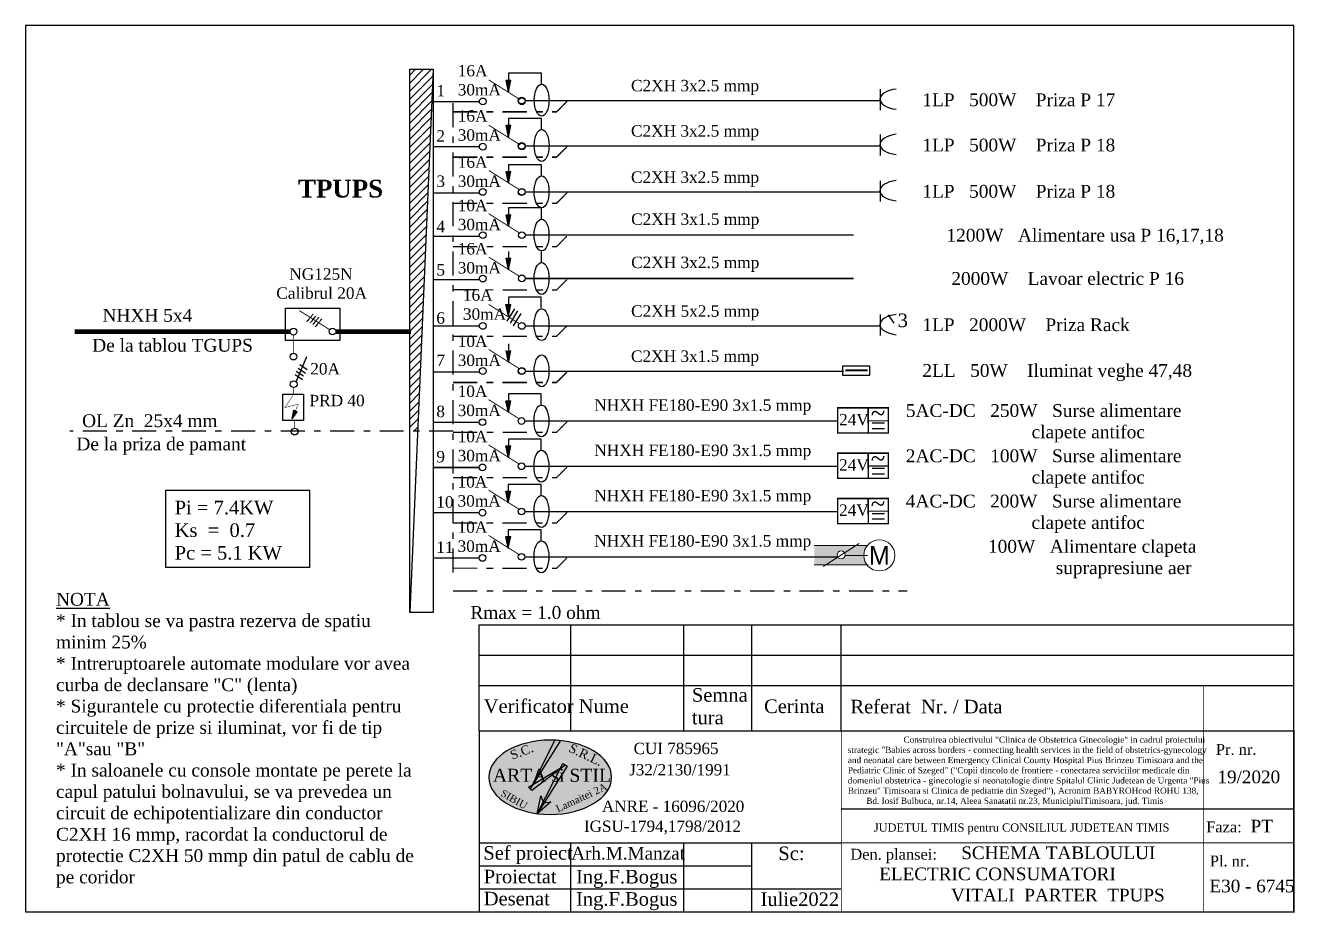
# Model space of a CAD drawing. Header units: inches. Extents: x -369701 to 85886, y 28217 to 66726.
# Drawn here: x -221190 to -207166, y 28218 to 38019 of the extents above; entities that cross this region are included whole.
import ezdxf

# ---------------------------------------------------------------- set-up
doc = ezdxf.new("R2010")
doc.units = ezdxf.units.IN
doc.header["$MEASUREMENT"] = 0
doc.linetypes.add('DOUBLE_DASHED', pattern=[1.093611, 0.529167, -0.211667, 0.141111, -0.211667])
for name, color, linetype, lineweight in [('Circuite', 7, 'Continuous', 25), ('Circuite incendiu', 1, 'Continuous', 25), ('HIDRANTI_Pen_No__1', 7, 'Continuous', 13)]:
    doc.layers.add(name, color=color, linetype=linetype, lineweight=lineweight)
for name, color, linetype in [('Circuite cons. vitali', 1, 'Continuous'), ('circuite din UPS', 5, 'Continuous'), ('circuite iluminat normal', 7, 'Continuous'), ('circuite iluminat vitali', 1, 'Continuous'), ('circuite prize normal', 7, 'Continuous'), ('clapete ISU surse cu back-up', 7, 'Continuous'), ('ELECTRICAL', 7, 'Continuous'), ('Texte', 7, 'Continuous'), ('Texte incendiu', 7, 'Continuous')]:
    doc.layers.add(name, color=color, linetype=linetype)
doc.layers.add('CLAPETE ISU_Pen_No__9', color=7, linetype='Continuous', lineweight=35, true_color=0xff04cc)
doc.styles.add('GENERATED_STYLE_2', font='arial.ttf')
doc.styles.get("Standard").update_dxf_attribs({"font": 'arial.ttf'})

# ---------------------------------------------------------------- blocks, each defined once
blk = doc.blocks.new('A$C58DE7505')
at = {"layer": 'Circuite incendiu'}
for p, q in [((0.381, 0.211), (0.381, 0.399)), ((0.381, 0.399), (0.381, 0.095)), ((0.381, 0.247), (0.63, 0.25))]:
    blk.add_line(p, q, dxfattribs=at)
at = {"layer": 'CLAPETE ISU_Pen_No__9', "color": 1, "const_width": 0.016}
blk.add_lwpolyline([(0.008, 0.405), (0.63, 0.405), (0.63, 0.094), (0.008, 0.094), (0.008, 0.405)], dxfattribs=at)
at = {"layer": 'Texte incendiu', "color": 1}
for p, q in [((0.008, 0.405), (0.63, 0.405)), ((0.63, 0.405), (0.63, 0.094)), ((0.63, 0.094), (0.008, 0.094))]:
    blk.add_line(p, q, dxfattribs=at)
at = {"layer": 'Texte incendiu', "width": 9.96199, "attachment_point": 1}
for s, insert, char_height in [('{\\fTimes New Roman|b0|i0|c0|p18;24V}', (0.026, 0.33), 0.14), ('{\\fTimes New Roman|b0|i0|c0|p18;~}', (0.414, 0.45), 0.22), ('{\\fTimes New Roman|b0|i0|c0|p18;=}', (0.414, 0.292), 0.22)]:
    blk.add_mtext(s, dxfattribs=dict(at, insert=insert, char_height=char_height))
blk = doc.blocks.new('A$C75F315FC')
at = {"layer": 'Circuite', "linetype": 'Continuous', "ltscale": 2}
blk.add_lwpolyline([(0, 66), (201.1, 66), (201.1, 0), (0, 0)], close=True, dxfattribs=at)
at = {"layer": 'Circuite cons. vitali', "linetype": 'Continuous', "ltscale": 2, "const_width": 15}
blk.add_lwpolyline([(16, 34.8), (180.6, 34.8)], dxfattribs=at)

msp = doc.modelspace()

# ---------------------------------------------------------------- hatches: boundary and pattern name
at = {"layer": 'Circuite', "linetype": 'Continuous'}
h = msp.add_hatch(color=256, dxfattribs=at)
h.paths.add_polyline_path([(-215853, 37286), (-215853, 37415), (-215879, 37415)])
h.paths.add_polyline_path([(-215827, 37415), (-215853, 37415), (-215853, 37286)])
h = msp.add_hatch(color=256, dxfattribs=at)
h.paths.add_polyline_path([(-215853, 37286), (-215853, 37415), (-215879, 37415)])
h.paths.add_polyline_path([(-215827, 37415), (-215853, 37415), (-215853, 37286)])
h = msp.add_hatch(color=256, dxfattribs=at)
h.paths.add_polyline_path([(-215853, 36786), (-215853, 36915), (-215879, 36915)])
h.paths.add_polyline_path([(-215827, 36915), (-215853, 36915), (-215853, 36786)])
h = msp.add_hatch(color=256, dxfattribs=at)
h.paths.add_polyline_path([(-215853, 36786), (-215853, 36915), (-215879, 36915)])
h.paths.add_polyline_path([(-215827, 36915), (-215853, 36915), (-215853, 36786)])
h = msp.add_hatch(color=256, dxfattribs=at)
h.paths.add_polyline_path([(-215853, 36275), (-215853, 36405), (-215879, 36405)])
h.paths.add_polyline_path([(-215827, 36405), (-215853, 36405), (-215853, 36275)])
h = msp.add_hatch(color=256, dxfattribs=at)
h.paths.add_polyline_path([(-215853, 36275), (-215853, 36405), (-215879, 36405)])
h.paths.add_polyline_path([(-215827, 36405), (-215853, 36405), (-215853, 36275)])
h = msp.add_hatch(color=256, dxfattribs=at)
h.paths.add_polyline_path([(-215853, 35797), (-215853, 35926), (-215879, 35926)])
h.paths.add_polyline_path([(-215827, 35926), (-215853, 35926), (-215853, 35797)])
h = msp.add_hatch(color=256, dxfattribs=at)
h.paths.add_polyline_path([(-215853, 35797), (-215853, 35926), (-215879, 35926)])
h.paths.add_polyline_path([(-215827, 35926), (-215853, 35926), (-215853, 35797)])
h = msp.add_hatch(color=256, dxfattribs=at)
h.paths.add_polyline_path([(-215853, 35318), (-215853, 35448), (-215879, 35448)])
h.paths.add_polyline_path([(-215827, 35448), (-215853, 35448), (-215853, 35318)])
h = msp.add_hatch(color=256, dxfattribs=at)
h.paths.add_polyline_path([(-215853, 35318), (-215853, 35448), (-215879, 35448)])
h.paths.add_polyline_path([(-215827, 35448), (-215853, 35448), (-215853, 35318)])
h = msp.add_hatch(color=256, dxfattribs=at)
h.paths.add_polyline_path([(-215854, 34807), (-215854, 34937), (-215880, 34937)])
h.paths.add_polyline_path([(-215828, 34937), (-215854, 34937), (-215854, 34807)])
h = msp.add_hatch(color=256, dxfattribs=at)
h.paths.add_polyline_path([(-215853, 34296), (-215853, 34426), (-215879, 34426)])
h.paths.add_polyline_path([(-215827, 34426), (-215853, 34426), (-215853, 34296)])
h = msp.add_hatch(color=256, dxfattribs=at)
h.paths.add_polyline_path([(-215853, 34296), (-215853, 34426), (-215879, 34426)])
h.paths.add_polyline_path([(-215827, 34426), (-215853, 34426), (-215853, 34296)])
h = msp.add_hatch(color=256, dxfattribs=at)
h.paths.add_polyline_path([(-215854, 33743), (-215854, 33873), (-215880, 33873)])
h.paths.add_polyline_path([(-215828, 33873), (-215854, 33873), (-215854, 33743)])
h = msp.add_hatch(color=256, dxfattribs=at)
h.paths.add_polyline_path([(-215854, 33743), (-215854, 33873), (-215880, 33873)])
h.paths.add_polyline_path([(-215828, 33873), (-215854, 33873), (-215854, 33743)])
h = msp.add_hatch(color=256, dxfattribs=at)
h.paths.add_polyline_path([(-218207, 33760), (-218226, 33767), (-218242, 33677)])
h.paths.add_polyline_path([(-218188, 33751), (-218207, 33760), (-218242, 33677), (-218243, 33673)])
h = msp.add_hatch(color=256, dxfattribs=at)
h.paths.add_polyline_path([(-215854, 33243), (-215854, 33373), (-215880, 33373)])
h.paths.add_polyline_path([(-215828, 33373), (-215854, 33373), (-215854, 33243)])
h = msp.add_hatch(color=256, dxfattribs=at)
h.paths.add_polyline_path([(-215854, 33243), (-215854, 33373), (-215880, 33373)])
h.paths.add_polyline_path([(-215828, 33373), (-215854, 33373), (-215854, 33243)])
h = msp.add_hatch(color=256, dxfattribs=at)
h.paths.add_polyline_path([(-215855, 32743), (-215855, 32873), (-215881, 32873)])
h.paths.add_polyline_path([(-215828, 32873), (-215855, 32873), (-215855, 32743)])
h = msp.add_hatch(color=256, dxfattribs=at)
h.paths.add_polyline_path([(-215855, 32743), (-215855, 32873), (-215881, 32873)])
h.paths.add_polyline_path([(-215829, 32873), (-215855, 32873), (-215855, 32743)])
h = msp.add_hatch(color=256, dxfattribs=at)
h.paths.add_polyline_path([(-215855, 32243), (-215855, 32373), (-215881, 32373)])
h.paths.add_polyline_path([(-215828, 32373), (-215855, 32373), (-215855, 32243)])
h = msp.add_hatch(color=256, dxfattribs=at)
h.paths.add_polyline_path([(-215855, 32243), (-215855, 32373), (-215881, 32373)])
h.paths.add_polyline_path([(-215829, 32373), (-215855, 32373), (-215855, 32243)])
at = {"layer": 'circuite din UPS'}
h = msp.add_hatch(dxfattribs=at)
h.set_pattern_fill('ANSI31', color=256, scale=500, style=0)
h.set_pattern_definition([(45, (-1901298.37, -983796.07), (-44.1941738, 44.1941738), [])])
h.paths.add_polyline_path([(-216942, 33536), (-216856, 33536), (-216683, 37534), (-216942, 37534)])
at = {"layer": 'circuite prize normal'}
h = msp.add_hatch(color=6, dxfattribs=at)
h.paths.add_polyline_path([(-211894, 32061, -0.158711), (-211928, 32162), (-212134, 32162, -0.366291), (-212177, 32125, -0.256183), (-212214, 32146), (-212347, 32061)])
h.paths.add_polyline_path([(-211928, 32162, -0.180408), (-211887, 32275), (-212011, 32275), (-212140, 32193, -0.185583), (-212134, 32162)])
h.paths.add_polyline_path([(-212177, 32213, -0.256183), (-212140, 32193), (-212011, 32275), (-212474, 32275), (-212474, 32061), (-212347, 32061), (-212214, 32146, -0.592125)])
at = {"layer": 'ELECTRICAL', "linetype": 'Continuous', "true_color": 0x7fd2f5}
h = msp.add_hatch(color=141, dxfattribs=at)
edge = h.paths.add_edge_path()
edge.add_ellipse((-215391, 29713), major_axis=(-678, 0), ratio=0.605763, start_angle=0, end_angle=360, ccw=False)
h.paths.add_polyline_path([(-215366, 29407), (-214795, 29674), (-214743, 29562), (-215314, 29295)], flags=9)
h.paths.add_polyline_path([(-215914, 29609), (-215619, 29441), (-215680, 29335), (-215975, 29503)], flags=24)
h.paths.add_polyline_path([(-215165, 30124), (-214793, 29947), (-214858, 29810), (-215231, 29987)], flags=25)
h.paths.add_polyline_path([(-215879, 30014), (-215612, 30115), (-215558, 29972), (-215825, 29871)], flags=25)
h.paths.add_polyline_path([(-216068, 29843), (-214727, 29843), (-214727, 29620), (-216068, 29620)], flags=25)
at = {"layer": 'ELECTRICAL', "linetype": 'Continuous'}
h = msp.add_hatch(color=1, dxfattribs=at)
h.paths.add_polyline_path([(-215274, 30118), (-215341, 30125), (-215590, 29627), (-215581, 29632)])
h.paths.add_polyline_path([(-215590, 29627), (-215630, 29603), (-215611, 29585)])
h.paths.add_polyline_path([(-215581, 29632), (-215590, 29627), (-215611, 29585)], flags=17)
h.paths.add_polyline_path([(-215284, 29802), (-215277, 29816), (-215581, 29632), (-215611, 29585), (-215593, 29567)])
h.paths.add_polyline_path([(-215225, 29847), (-215277, 29816), (-215284, 29802)], flags=17)
h.paths.add_polyline_path([(-215225, 29847), (-215284, 29802), (-215468, 29439), (-215465, 29430), (-215458, 29431), (-215205, 29835), (-215252, 29864), (-215277, 29816)])
h.paths.add_polyline_path([(-215385, 29441), (-215458, 29431), (-215534, 29309)])
h.paths.add_polyline_path([(-215458, 29431), (-215465, 29430), (-215468, 29439), (-215534, 29309)])
h.paths.add_polyline_path([(-215468, 29439), (-215496, 29507), (-215534, 29309)])

# ---------------------------------------------------------------- linework, layer by layer
at = {"layer": 'Circuite', "linetype": 'Continuous'}
for p, q in [((-215853, 37491), (-215853, 37285)), ((-215489, 37491), (-215853, 37491)), ((-215489, 37369), (-215489, 37490)), ((-215879, 37415), (-215827, 37415)), ((-215853, 37286), (-215879, 37415)), ((-215879, 37415), (-215827, 37415)), ((-215853, 37286), (-215827, 37415)), ((-215853, 37286), (-215827, 37415)), ((-215879, 36915), (-215827, 36915)), ((-215853, 36786), (-215879, 36915)), ((-215879, 36915), (-215827, 36915)), ((-215853, 36991), (-215853, 36785)), ((-215489, 36991), (-215853, 36991)), ((-215853, 36786), (-215827, 36915)), ((-215853, 36786), (-215827, 36915)), ((-215489, 36869), (-215489, 36990)), ((-215853, 36480), (-215853, 36275)), ((-215489, 36480), (-215853, 36480)), ((-215489, 36358), (-215489, 36479)), ((-215879, 36405), (-215827, 36405)), ((-215853, 36275), (-215879, 36405)), ((-215879, 36405), (-215827, 36405)), ((-215853, 36275), (-215827, 36405)), ((-215853, 36275), (-215827, 36405)), ((-215879, 35926), (-215827, 35926)), ((-215853, 35797), (-215879, 35926)), ((-215879, 35926), (-215827, 35926)), ((-215853, 36002), (-215853, 35796)), ((-215489, 36002), (-215853, 36002)), ((-215853, 35797), (-215827, 35926)), ((-215853, 35797), (-215827, 35926)), ((-215489, 35880), (-215489, 36000)), ((-215853, 35523), (-215853, 35318)), ((-215489, 35402), (-215489, 35522)), ((-215879, 35448), (-215827, 35448)), ((-215853, 35318), (-215879, 35448)), ((-215879, 35448), (-215827, 35448)), ((-215853, 35318), (-215827, 35448)), ((-215853, 35318), (-215827, 35448)), ((-215854, 34807), (-215880, 34937)), ((-215880, 34937), (-215828, 34937)), ((-215490, 35017), (-215854, 35017)), ((-215854, 35012), (-215854, 34807)), ((-215854, 34807), (-215828, 34937)), ((-215490, 34895), (-215490, 35016)), ((-215853, 34502), (-215853, 34296)), ((-215853, 34296), (-215879, 34426)), ((-215853, 34296), (-215827, 34426)), ((-215853, 34296), (-215827, 34426)), ((-218178, 34233), (-218096, 34179)), ((-218158, 34272), (-218077, 34218)), ((-218211, 34162), (-218129, 34107)), ((-218197, 34200), (-218116, 34146)), ((-215854, 33948), (-215854, 33742)), ((-215490, 33948), (-215854, 33948)), ((-215490, 33826), (-215490, 33947)), ((-215880, 33873), (-215828, 33873)), ((-215854, 33743), (-215880, 33873)), ((-215880, 33873), (-215828, 33873)), ((-215854, 33743), (-215828, 33873)), ((-215854, 33743), (-215828, 33873)), ((-218243, 33672), (-218226, 33767)), ((-218243, 33673), (-218188, 33751)), ((-218226, 33767), (-218188, 33751)), ((-215854, 33448), (-215854, 33242)), ((-215490, 33448), (-215854, 33448)), ((-215490, 33326), (-215490, 33447)), ((-215880, 33373), (-215828, 33373)), ((-215854, 33243), (-215880, 33373)), ((-215880, 33373), (-215828, 33373)), ((-215854, 33243), (-215828, 33373)), ((-215854, 33243), (-215828, 33373)), ((-215881, 32873), (-215828, 32873)), ((-215855, 32743), (-215881, 32873)), ((-215881, 32873), (-215829, 32873)), ((-215855, 32948), (-215855, 32742)), ((-215491, 32948), (-215855, 32948)), ((-215855, 32743), (-215828, 32873)), ((-215855, 32743), (-215829, 32873)), ((-215491, 32826), (-215491, 32947)), ((-215855, 32448), (-215855, 32242)), ((-215491, 32448), (-215855, 32448)), ((-215491, 32326), (-215491, 32447)), ((-215881, 32373), (-215828, 32373)), ((-215855, 32243), (-215881, 32373)), ((-215881, 32373), (-215829, 32373)), ((-215855, 32243), (-215828, 32373)), ((-215855, 32243), (-215829, 32373))]:
    msp.add_line(p, q, dxfattribs=at)
at = {"layer": 'Circuite', "linetype": 'DOUBLE_DASHED', "ltscale": 500}
for p, q in [((-216469, 37161), (-216469, 31905)), ((-216464, 33536), (-220701, 33536))]:
    msp.add_line(p, q, dxfattribs=at)
at = {"layer": 'Circuite'}
for p, q in [((-215868, 34750), (-215783, 34888)), ((-215832, 34729), (-215748, 34866)), ((-215797, 34701), (-215713, 34838))]:
    msp.add_line(p, q, dxfattribs=at)
at = {"layer": 'Circuite', "linetype": 'Continuous', "ltscale": 2}
msp.add_line((-212169, 29364), (-207166, 29364), dxfattribs=at)
at = {"layer": 'Circuite', "linetype": 'Continuous'}
for points in [[(-207175, 28226), (-207175, 38019), (-221190, 38019), (-221190, 28226)], [(-218317, 34897), (-217716, 34897), (-217716, 34538), (-218317, 34538)], [(-218344, 33945), (-218119, 33945), (-218119, 33653), (-218344, 33653)], [(-219639, 32883), (-218050, 32883), (-218050, 32029), (-219639, 32029)]]:
    msp.add_lwpolyline(points, close=True, dxfattribs=at)
at = {"layer": 'Circuite', "linetype": 'Continuous', "flags": 128}
for points, const_width in [([(-218226, 34603), (-218226, 34397)], 10.1), ([(-218199, 34084), (-218081, 34361)], 15), ([(-218226, 34018), (-218226, 33945)], 10.1), ([(-218233, 33933), (-218322, 33798), (-218176, 33834), (-218234, 33696), (-218234, 33696)], 5.06), ([(-218215, 33653), (-218215, 33567)], 10.1)]:
    msp.add_lwpolyline(points, dxfattribs=dict(at, const_width=const_width))
at = {"layer": 'Circuite', "linetype": 'Continuous'}
for centre in [(-218228, 34360), (-218226, 34055), (-218215, 33532)]:
    msp.add_circle(centre, 37.2, dxfattribs=at)
for centre in [(-215486, 37192), (-215486, 36692), (-215487, 36181), (-215487, 35703), (-215487, 35224), (-215487, 34713), (-215487, 34202), (-215488, 33649), (-215488, 33149), (-215488, 32649), (-215488, 32149)]:
    msp.add_ellipse(centre, major_axis=(0, 176), ratio=0.466655, dxfattribs=at)
at = {"layer": 'circuite iluminat normal'}
msp.add_lwpolyline([(-216942, 37534), (-216683, 37534), (-216683, 31534), (-216942, 31534)], close=True, dxfattribs=at)
at = {"layer": 'Circuite incendiu', "color": 5}
msp.add_line((-211658, 34822), (-211593, 34728), dxfattribs=at)
at = {"layer": 'ELECTRICAL', "linetype": 'Continuous'}
for p, q in [((-216683, 37534), (-216942, 31534)), ((-218264, 34636), (-218264, 34636)), ((-215341, 30125), (-215611, 29585)), ((-215611, 29585), (-215274, 30118)), ((-215341, 30125), (-215274, 30118)), ((-215630, 29603), (-215225, 29847)), ((-215225, 29847), (-215593, 29567)), ((-215534, 29309), (-215252, 29864)), ((-215205, 29835), (-215534, 29309)), ((-215252, 29864), (-215205, 29835)), ((-215593, 29567), (-215630, 29603)), ((-215534, 29309), (-215496, 29507)), ((-215496, 29507), (-215465, 29430)), ((-215385, 29441), (-215534, 29309)), ((-215465, 29430), (-215385, 29441))]:
    msp.add_line(p, q, dxfattribs=at)
at = {"layer": 'ELECTRICAL', "color": 7, "linetype": 'Continuous'}
for p, q in [((-211746, 37314), (-211746, 37083)), ((-211746, 36814), (-211746, 36583)), ((-211746, 36303), (-211746, 36072)), ((-211746, 34824), (-211746, 34593))]:
    msp.add_line(p, q, dxfattribs=at)
at = {"layer": 'ELECTRICAL', "linetype": 'DOUBLE_DASHED'}
for p, q in [((-215321, 37064), (-215207, 37178)), ((-215321, 37064), (-215207, 37178)), ((-215319, 37067), (-215205, 37180)), ((-215321, 36564), (-215207, 36678)), ((-215321, 36564), (-215207, 36678)), ((-215319, 36567), (-215205, 36680)), ((-215321, 36054), (-215207, 36167)), ((-215321, 36054), (-215207, 36167)), ((-215319, 36056), (-215205, 36170)), ((-215319, 35578), (-215205, 35691)), ((-215319, 35099), (-215205, 35213)), ((-218080, 34744), (-218011, 34830)), ((-218045, 34728), (-217976, 34814)), ((-218016, 34710), (-217947, 34796)), ((-217985, 34689), (-217916, 34776)), ((-215320, 34586), (-215207, 34699)), ((-215321, 34075), (-215207, 34188)), ((-215321, 34075), (-215207, 34188)), ((-215319, 34078), (-215205, 34191)), ((-215320, 33524), (-215206, 33638)), ((-215320, 33024), (-215206, 33138)), ((-215320, 32524), (-215207, 32638)), ((-215320, 32024), (-215207, 32138))]:
    msp.add_line(p, q, dxfattribs=at)
at = {"layer": 'ELECTRICAL', "linetype": 'DOUBLE_DASHED', "ltscale": 500}
for p, q in [((-216464, 37065), (-215321, 37064)), ((-216462, 37068), (-215319, 37067)), ((-216464, 36565), (-215321, 36564)), ((-216462, 36568), (-215319, 36567)), ((-216464, 36054), (-215321, 36054)), ((-216462, 36057), (-215319, 36056)), ((-216462, 35578), (-215319, 35578)), ((-216462, 35100), (-215319, 35099)), ((-216463, 34586), (-215320, 34586)), ((-216464, 34075), (-215321, 34075)), ((-216462, 34078), (-215319, 34078)), ((-216463, 33525), (-215320, 33524)), ((-216463, 33025), (-215320, 33024)), ((-216464, 32525), (-215320, 32524)), ((-216464, 32025), (-215320, 32024)), ((-216463, 31773), (-211447, 31774))]:
    msp.add_line(p, q, dxfattribs=at)
at = {"layer": 'ELECTRICAL', "linetype": 'Continuous', "flags": 128}
for points, const_width in [([(-215735, 37206), (-216071, 37417)], 10.1), ([(-215735, 37206), (-216071, 37417)], 10.1), ([(-216682, 37178), (-216174, 37178)], 15.2), ([(-216682, 37178), (-216174, 37178)], 15.2), ([(-216682, 37178), (-216174, 37178)], 15.2), ([(-216682, 37178), (-216174, 37178)], 15.2), ([(-215669, 37188), (-211746, 37188)], 15.2), ([(-215735, 36706), (-216071, 36917)], 10.1), ([(-215735, 36706), (-216071, 36917)], 10.1), ([(-216682, 36678), (-216174, 36678)], 15.2), ([(-215669, 36688), (-211746, 36688)], 15.2), ([(-215735, 36206), (-216071, 36417)], 10.1), ([(-215735, 36206), (-216071, 36417)], 10.1), ([(-215669, 36177), (-211746, 36177)], 15.2), ([(-216682, 36167), (-216174, 36167)], 15.2), ([(-215735, 35728), (-216071, 35939)], 10.1), ([(-215735, 35728), (-216071, 35939)], 10.1), ([(-216682, 35689), (-216174, 35689)], 15.2), ([(-216682, 35689), (-216174, 35689)], 15.2), ([(-215669, 35702), (-212039, 35702)], 15.2), ([(-214927, 35702), (-212039, 35702)], 15.2), ([(-215735, 35249), (-216071, 35460)], 10.1), ([(-215735, 35249), (-216071, 35460)], 10.1), ([(-216682, 35210), (-216174, 35210)], 15.2), ([(-216682, 35210), (-216174, 35210)], 15.2), ([(-215669, 35223), (-212039, 35223)], 15.2), ([(-214927, 35223), (-212039, 35223)], 15.2), ([(-215736, 34725), (-216071, 34936)], 10.1), ([(-215736, 34725), (-216071, 34936)], 10.1), ([(-215736, 34725), (-216071, 34936)], 10.1), ([(-217827, 34657), (-218163, 34868)], 10.1), ([(-218265, 34636), (-220645, 34636)], 50.6), ([(-217760, 34636), (-216928, 34636)], 50.6), ([(-216682, 34699), (-216174, 34699)], 15.2), ([(-215668, 34698), (-211746, 34698)], 15.2), ([(-215735, 34228), (-216071, 34439)], 10.1), ([(-215735, 34228), (-216071, 34439)], 10.1), ([(-216682, 34189), (-216174, 34189)], 15.2), ([(-215669, 34198), (-212145, 34198)], 15.2), ([(-215736, 33674), (-216072, 33885)], 10.1), ([(-215736, 33674), (-216072, 33885)], 10.1), ([(-216684, 33635), (-216176, 33635)], 15.2), ([(-215670, 33648), (-212207, 33648)], 15.2), ([(-214928, 33648), (-212219, 33648)], 15.2), ([(-215736, 33174), (-216072, 33385)], 10.1), ([(-215736, 33174), (-216072, 33385)], 10.1), ([(-216684, 33135), (-216176, 33135)], 15.2), ([(-216684, 33135), (-216176, 33135)], 15.2), ([(-215670, 33148), (-212207, 33148)], 15.2), ([(-214928, 33148), (-212219, 33148)], 15.2), ([(-215736, 32674), (-216072, 32885)], 10.1), ([(-215736, 32674), (-216072, 32885)], 10.1), ([(-216684, 32635), (-216176, 32635)], 15.2), ([(-216684, 32635), (-216176, 32635)], 15.2), ([(-215671, 32648), (-212207, 32648)], 15.2), ([(-214928, 32648), (-212220, 32648)], 15.2), ([(-215736, 32174), (-216072, 32385)], 10.1), ([(-215736, 32174), (-216072, 32385)], 10.1), ([(-216684, 32135), (-216176, 32135)], 15.2), ([(-216684, 32135), (-216176, 32135)], 15.2), ([(-215671, 32148), (-212453, 32148)], 15.2), ([(-214928, 32148), (-212220, 32148)], 15.2)]:
    msp.add_lwpolyline(points, dxfattribs=dict(at, const_width=const_width))
at = {"layer": 'ELECTRICAL', "linetype": 'Continuous'}
for centre in [(-216137, 37179), (-216137, 37179), (-215707, 37189), (-215705, 37181), (-216137, 36679), (-216137, 36679), (-215707, 36689), (-215705, 36681), (-216137, 36179), (-216137, 36179), (-215707, 36178), (-215705, 36181), (-216137, 35701), (-216137, 35701), (-215705, 35702), (-216137, 35222), (-216137, 35222), (-215705, 35224), (-218228, 34636), (-217796, 34637), (-216137, 34699), (-215706, 34699), (-216137, 34201), (-216137, 34201), (-215707, 34200), (-215705, 34202), (-216139, 33636), (-215708, 33649), (-216139, 33136), (-216139, 33136), (-215708, 33149), (-215709, 32649), (-216139, 32636), (-216139, 32636), (-216139, 32136), (-216139, 32136), (-215709, 32149)]:
    msp.add_circle(centre, 37.2, dxfattribs=at)
at = {"layer": 'ELECTRICAL', "color": 7, "linetype": 'Continuous'}
for centre in [(-211512, 37204), (-211512, 36704), (-211512, 36193), (-211512, 34714)]:
    msp.add_ellipse(centre, major_axis=(-236, 0), ratio=0.487665, start_param=-1.324285, end_param=1.324285, dxfattribs=at)
at = {"layer": 'ELECTRICAL', "linetype": 'Continuous', "extrusion": (0, 0, -1)}
msp.add_ellipse((-215391, 29713), major_axis=(-678, 0), ratio=0.605763, dxfattribs=at)
at = {"layer": 'HIDRANTI_Pen_No__1', "color": 7, "linetype": 'Continuous', "lineweight": 13}
for p, q in [((-211880, 32275), (-212474, 32275)), ((-212375, 32043), (-211979, 32296)), ((-212134, 32162), (-211884, 32162)), ((-211880, 32061), (-212474, 32061))]:
    msp.add_line(p, q, dxfattribs=at)
for centre, radius in [((-211755, 32164), 172), ((-212177, 32169), 44)]:
    msp.add_circle(centre, radius, dxfattribs=at)
at = {"layer": 'Texte', "linetype": 'Continuous'}
for p, q in [((-215164, 30561), (-215164, 31396)), ((-213914, 30561), (-213914, 31396)), ((-213164, 30561), (-213164, 31396)), ((-212175, 30561), (-212175, 31396)), ((-215164, 30226), (-215164, 31061)), ((-213914, 30226), (-213914, 31061)), ((-213164, 30226), (-213164, 31061)), ((-212175, 30226), (-212175, 31061)), ((-216175, 28988), (-212175, 28988)), ((-215164, 28226), (-215165, 28989)), ((-213914, 28226), (-213914, 28988)), ((-213164, 28218), (-213164, 28988)), ((-216175, 28734), (-213164, 28734)), ((-216175, 28480), (-212175, 28480))]:
    msp.add_line(p, q, dxfattribs=at)
at = {"layer": 'Texte', "linetype": 'Continuous', "flags": 128}
for points in [[(-216175, 30896), (-216175, 31396), (-207175, 31396)], [(-216175, 30896), (-216175, 31396), (-207175, 31396)], [(-216175, 30561), (-216175, 31061), (-207175, 31061)], [(-216175, 30561), (-216175, 31061), (-207175, 31061)], [(-216175, 30226), (-216175, 30726), (-207175, 30726)]]:
    msp.add_lwpolyline(points, dxfattribs=at)
at = {"layer": 'Texte', "linetype": 'Continuous'}
for points, const_width in [([(-208175, 28226), (-208175, 30714)], 5), ([(-212175, 28226), (-212175, 30226)], 10), ([(-216175, 28988), (-212175, 28988)], 10), ([(-212175, 28988), (-207175, 28988)], 10)]:
    msp.add_lwpolyline(points, dxfattribs=dict(at, const_width=const_width))
at = {"layer": 'Texte', "linetype": 'Continuous', "const_width": 15}
msp.add_lwpolyline([(-207175, 28226), (-216175, 28226), (-216175, 30226), (-207175, 30226)], close=True, dxfattribs=at)

# ---------------------------------------------------------------- block references
at = {"layer": 'circuite iluminat vitali', "linetype": 'Continuous', "ltscale": 2, "xscale": -1.5, "yscale": 1.5, "zscale": 1.5}
msp.add_blockref('A$C75F315FC', (-211860, 34156), dxfattribs=at)
at = {"layer": 'clapete ISU surse cu back-up', "xscale": 900, "yscale": 900, "zscale": 900}
for p in [(-212223, 33430), (-212223, 32930), (-212223, 32430)]:
    msp.add_blockref('A$C58DE7505', p, dxfattribs=at)

# ---------------------------------------------------------------- texts
at = {"layer": 'Circuite', "linetype": 'Continuous', "attachment_point": 1}
for s, insert, char_height, width in [('{\\fTimes New Roman|b0|i0|c0|p18;16A\\P30mA}', (-216413, 37582), 126.25, 407.03), ('{\\fTimes New Roman|b0|i0|c0|p18;16A\\P30mA}', (-216413, 37082), 126.25, 407.03), ('{\\fTimes New Roman|b0|i0|c0|p18;16A\\P30mA}', (-216413, 36572), 126.25, 407.03), ('{\\fTimes New Roman|b0|i0|c0|p18;10A\\P30mA}', (-216413, 36093), 126.25, 407.03), ('{\\fTimes New Roman|b0|i0|c0|p18;16A\\P30mA}', (-216413, 35615), 126.25, 407.03), ('{\\fTimes New Roman|b0|i0|c0|p18;16A\\P30mA}', (-216356, 35104), 126.25, 407.03), ('{\\fTimes New Roman|b0|i0|c0|p18;10A\\P30mA}', (-216413, 34593), 126.25, 407.03), ('{\\fTimes New Roman|b0|i0|c0|p18;PRD 40}', (-218051, 33938), 126.38, 1127.52), ('{\\fTimes New Roman|b0|i0|c0|p18;10A\\P30mA}', (-216414, 34040), 126.25, 407.03), ('{\\fTimes New Roman|b0|i0|c0|p18;10A\\P30mA}', (-216414, 33540), 126.25, 407.03), ('{\\fTimes New Roman|b0|i0|c0|p18;10A\\P30mA}', (-216415, 33040), 126.25, 407.03), ('{\\fTimes New Roman|b0|i0|c0|p18;10A\\P30mA}', (-216415, 32540), 126.25, 407.03)]:
    msp.add_mtext(s, dxfattribs=dict(at, insert=insert, char_height=char_height, width=width))
at = {"layer": 'circuite din UPS', "insert": (-211552, 34836), "char_height": 150, "width": 7878.54, "attachment_point": 1}
msp.add_mtext('{\\fTimes New Roman|b0|i0|c0|p18;\\C7;3}', dxfattribs=at)
at = {"layer": 'ELECTRICAL', "linetype": 'Continuous', "attachment_point": 1}
for s, insert, char_height, width in [('{\\fTimes New Roman|b0|i0|c0|p18;1}', (-216649, 37361), 126.38, 407.44), ('{\\fTimes New Roman|b0|i0|c0|p18;2}', (-216649, 36861), 126.38, 407.44), ('{\\fTimes New Roman|b0|i0|c0|p18;3}', (-216649, 36361), 126.38, 407.44), ('{\\fTimes New Roman|b1|i0|c0|p18;\\C5;TPUPS}', (-218178, 36314), 196.58, 477.25), ('{\\fTimes New Roman|b0|i0|c0|p18;4}', (-216649, 35861), 126.38, 407.44), ('{\\fTimes New Roman|b0|i0|c0|p18;5}', (-216649, 35382), 126.38, 407.44), ('{\\fTimes New Roman|b0|i0|c0|p18;   NG125N\\PCalibrul 20A}', (-218418, 35336), 126.38, 1443.2), ('{\\fTimes New Roman|b0|i0|c0|p18;6}', (-216650, 34850), 126.38, 407.44), ('{\\fTimes New Roman|b0|i0|c0|p18;         De la tablou TGUPS\\P                         }', (-220933, 34556), 141.54, 3139.93), ('{\\fTimes New Roman|b0|i0|c0|p18;7}', (-216649, 34382), 126.38, 407.44), ('{\\fTimes New Roman|b0|i0|c0|p18;20A}', (-218043, 34289), 126.38, 407.44), ('{\\fTimes New Roman|b0|i0|c0|p18;8}', (-216650, 33818), 126.38, 407.44), ('{\\fTimes New Roman|b0|i0|c0|p18;De la priza de pamant}', (-220627, 33466), 141.54, 3139.93), ('{\\fTimes New Roman|b0|i0|c0|p18;9}', (-216650, 33318), 126.38, 407.44), ('{\\fTimes New Roman|b0|i0|c0|p18;10}', (-216650, 32818), 126.38, 407.44), ('{\\fTimes New Roman|b0|i0|c0|p18;\\C5;Pi\\fTimes New Roman|b1|i0|c0|p18; \\fTimes New Roman|b0|i0|c0|p18;= 7.4KW\\PKs  =  0.7\\PPc\\fTimes New Roman|b1|i0|c0|p18; \\fTimes New Roman|b0|i0|c0|p18;= 5.1 KW}', (-219541, 32768), 150, 1841.24), ('{\\fTimes New Roman|b0|i0|c0|p18;11}', (-216650, 32318), 126.38, 407.44)]:
    msp.add_mtext(s, dxfattribs=dict(at, insert=insert, char_height=char_height, width=width))
at = {"layer": 'ELECTRICAL', "linetype": 'DOUBLE_DASHED', "attachment_point": 1}
for s, insert, char_height, width in [('{\\fTimes New Roman|b0|i0|c0|p18;C2XH 3x2.5 mmp}', (-214499, 37417), 126.38, 2813.98), ('{\\fTimes New Roman|b0|i0|c0|p18;1LP   500W    Priza P 17}', (-211280, 37268), 141.54, 8555.18), ('{\\fTimes New Roman|b0|i0|c0|p18;C2XH 3x2.5 mmp}', (-214499, 36917), 126.38, 2813.98), ('{\\fTimes New Roman|b0|i0|c0|p18;1LP   500W    Priza P 18}', (-211280, 36768), 141.54, 8555.18), ('{\\fTimes New Roman|b0|i0|c0|p18;C2XH 3x2.5 mmp}', (-214499, 36406), 126.38, 2813.98), ('{\\fTimes New Roman|b0|i0|c0|p18;1LP   500W    Priza P 18}', (-211280, 36257), 141.54, 8555.18), ('{\\fTimes New Roman|b0|i0|c0|p18;C2XH 3x1.5 mmp}', (-214497, 35942), 126.38, 2813.98), ('{\\fTimes New Roman|b0|i0|c0|p18;     1200W   Alimentare usa P 16,17,18}', (-211280, 35772), 141.54, 8555.18), ('{\\fTimes New Roman|b0|i0|c0|p18;C2XH 3x2.5 mmp}', (-214497, 35464), 126.38, 2813.98), ('{\\fTimes New Roman|b0|i0|c0|p18;      2000W    Lavoar electric P 16}', (-211280, 35294), 141.54, 8555.18), ('{\\fTimes New Roman|b0|i0|c0|p18;C2XH 5x2.5 mmp}', (-214498, 34927), 126.38, 2813.98), ('{\\fTimes New Roman|b0|i0|c0|p18;    NHXH 5x4}', (-220552, 34887), 141.54, 2813.98), ('{\\fTimes New Roman|b0|i0|c0|p18;1LP   2000W    Priza Rack}', (-211280, 34783), 141.54, 8555.18), ('{\\fTimes New Roman|b0|i0|c0|p18;C2XH 3x1.5 mmp}', (-214499, 34428), 126.38, 2813.98), ('{\\fTimes New Roman|b0|i0|c0|p18;2LL   50W    Iluminat veghe 47,48}', (-211280, 34278), 141.54, 8555.18), ('{\\fTimes New Roman|b0|i0|c0|p18;NHXH FE180-E90 3x1.5 mmp}', (-214904, 33888), 126.38, 2813.98), ('{\\fTimes New Roman|b0|i0|c0|p18;5AC-DC   250W   Surse alimentare \\P                          clapete antifoc}', (-211462, 33835), 141.54, 8555.18), ('{\\fTimes New Roman|b0|i0|c0|p18;OL Zn  25x4 mm}', (-220564, 33723), 141.54, 1941.33), ('{\\fTimes New Roman|b0|i0|c0|p18;NHXH FE180-E90 3x1.5 mmp}', (-214904, 33388), 126.38, 2813.98), ('{\\fTimes New Roman|b0|i0|c0|p18;2AC-DC   100W   Surse alimentare \\P                          clapete antifoc}', (-211462, 33335), 141.54, 8555.18), ('{\\fTimes New Roman|b0|i0|c0|p18;NHXH FE180-E90 3x1.5 mmp}', (-214904, 32888), 126.38, 2813.98), ('{\\fTimes New Roman|b0|i0|c0|p18;4AC-DC   200W   Surse alimentare \\P                          clapete antifoc}', (-211463, 32835), 141.54, 8555.18), ('{\\fTimes New Roman|b0|i0|c0|p18;NHXH FE180-E90 3x1.5 mmp}', (-214904, 32388), 126.38, 2813.98), ('{\\fTimes New Roman|b0|i0|c0|p18;                 100W   Alimentare clapeta\\P                               suprapresiune aer}', (-211463, 32335), 141.54, 8555.18), ('{\\fTimes New Roman|b0|i0|c0|p18;\\LNOTA\\P\\l* In tablou se va pastra rezerva de spatiu minim 25%\\P* Intreruptoarele automate modulare vor avea curba de declansare "C" (lenta)\\P* Sigurantele cu protectie diferentiala pentru circuitele de prize si iluminat, vor fi de tip "A"sau "B"\\P* In saloanele cu console montate pe perete la capul patului bolnavului, se va prevedea un circuit de echipotentializare din conductor C2XH 16 mmp, racordat la conductorul de protectie C2XH 50 mmp din patul de cablu de pe coridor}', (-220852, 31750), 141.541, 3974.27), ('{\\fTimes New Roman|b0|i0|c0|p18;Rmax = 1.0 ohm}', (-216274, 31604), 141.54, 8555.18)]:
    msp.add_mtext(s, dxfattribs=dict(at, insert=insert, char_height=char_height, width=width))
at = {"layer": 'HIDRANTI_Pen_No__1', "color": 7, "linetype": 'Continuous', "lineweight": 13, "insert": (-211755, 32267), "char_height": 205.82, "attachment_point": 2, "style": 'GENERATED_STYLE_2'}
msp.add_mtext('\\A1;{\\pqc;\\fCentury Gothic|b0|i0|c0|p34;M}', dxfattribs=at)
at = {"layer": 'Texte', "linetype": 'Continuous', "attachment_point": 1}
for s, insert, char_height, width in [('\\fTimes New Roman|b0|i0|c0|p18;Verificator', (-216126, 30574), 150, 957.75), ('\\fTimes New Roman|b0|i0|c0|p18;Nume', (-215076, 30574), 150, 957.8), ('\\fTimes New Roman|b0|i0|c0|p18;Semna\\Ptura', (-213826, 30698), 150, 957.8), ('\\fTimes New Roman|b0|i0|c0|p18;Cerinta ', (-213028, 30573), 150, 713.5), ('{\\fTimes New Roman|b0|i0|c0|p18;19/2020}', (-208019, 29787), 140, 1414.36), ('{\\fTimes New Roman|b0|i0|c0|p18;Faza:}', (-208143, 29225), 120, 1414.36), ('{\\fTimes New Roman|b0|i0|c0|p18;  PT }', (-207759, 29244), 140, 1414.36), ('{\\fTimes New Roman|b0|i0|c0|p18;Sef proiect}', (-216130, 28953), 150, 1016.64), ('{\\fTimes New Roman|b0|i0|c0|p18;Arh.M.Manzat}', (-215159, 28944), 140, 1423.27), ('{\\fTimes New Roman|b0|i0|c0|p18;  Sc:}', (-212984, 28948), 150, 713.5), ('{\\fTimes New Roman|b0|i0|c0|p18;                \\H0.93333x;SCHEMA TABLOULUI ELECTRIC CONSUMATORI \\P               VITALI  PARTER  \\C5;TPUPS}', (-211756, 28949), 150, 3496), ('{\\fTimes New Roman|b0|i0|c0|p18;Proiectat}', (-216126, 28692), 150, 957.75), ('{\\fTimes New Roman|b0|i0|c0|p18;Ing.F.Bogus}', (-215106, 28690), 150, 957.75), ('{\\fTimes New Roman|b0|i0|c0|p18; E30 - 6745}', (-208160, 28582), 140, 1414.36), ('{\\fTimes New Roman|b0|i0|c0|p18;Desenat}', (-216126, 28448), 150, 957.75), ('{\\fTimes New Roman|b0|i0|c0|p18;Ing.F.Bogus}', (-215106, 28444), 150, 957.75), ('{\\fTimes New Roman|b0|i0|c0|p18;Iulie2022}', (-213067, 28441), 150, 1534.79)]:
    msp.add_mtext(s, dxfattribs=dict(at, insert=insert, char_height=char_height, width=width))
at = {"layer": 'Texte', "attachment_point": 1}
for s, insert, char_height, width in [('\\fTimes New Roman|b0|i0|c0|p18;Referat  Nr. / Data', (-212074, 30569), 150, 2000.85), ('{\\fTimes New Roman|b0|i0|c0|p18;                        \\H1.38x;      \\H0.97826x;Construirea obiectivului "Clinica de Obstetrica Ginecologie" in cadrul proiectului\\Pstrategic "Babies across borders - connecting health services in the field of obstetrics-gynecology and neonatal care between Emergency Clinical County Hospital Pius Brinzeu Timisoara and the Pediatric Clinic of Szeged" ("Copii dincolo de frontiere - conectarea serviciilor medicale din domeniul obstetrica - ginecologie si neonatologie dintre Spitalul Clinic Judetean de Urgenta "Pius Brinzeu" Timisoara si Clinica de pediatrie din Szeged"), Acronim BABYROHcod ROHU 138, \\P        Bd. Iosif Bulbuca, nr.14, Aleea Sanatatii nr.23, MunicipiulTimisoara, jud. Timis}', (-212103, 30162), 50, 3987.91), ('{\\fTimes New Roman|b0|i0|c0|p18;        CUI 785965 \\H1.1x; }', (-214848, 30094), 125, 4218.94), ('{\\fTimes New Roman|b0|i0|c0|p18;Pr. nr.}', (-208036, 30081), 120, 1688.6), ('{\\fTimes New Roman|b0|i0|c0|p18;ARTA si STIL }', (-216025, 29807), 144, 3081.12), ('\\pxt9;{\\fTimes New Roman|b0|i0|c0|p18;J32/2130/1991}', (-214519, 29859), 125, 4218.94), ('\\pxt12;{\\fTimes New Roman|b0|i0|c0|p18;ANRE - 16096/2020}', (-214820, 29455), 125, 4218.94), ('{\\fTimes New Roman|b0|i0|c0|p18;IGSU-1794,1798/2012}', (-215019, 29235), 125, 4218.94), ('{\\fTimes New Roman|b0|i0|c0|p18;JUDETUL TIMIS pentru CONSILIUL JUDETEAN TIMIS}', (-211815, 29203), 90, 3509.52), ('{\\fTimes New Roman|b0|i0|c0|p18;Den. plansei:   }', (-212075, 28923), 120, 1562.27), ('{\\fTimes New Roman|b0|i0|c0|p18;Pl. nr.}', (-208103, 28848), 120, 937.77)]:
    msp.add_mtext(s, dxfattribs=dict(at, insert=insert, char_height=char_height, width=width))
at = {"layer": 'Texte', "width": 3081.12, "attachment_point": 1}
for s, insert, char_height, rotation in [('{\\fTimes New Roman|b0|i0|c0|p18;S.C.}', (-215846, 29999), 100, 20.7146), ('{\\fTimes New Roman|b0|i0|c0|p18;S.R.L.}', (-215153, 30091), 100, 334.5926), ('{\\fTimes New Roman|b0|i0|c0|p18;Lamaitei 2A}', (-215339, 29397), 80, 25.0215), ('{\\fTimes New Roman|b0|i0|c0|p18;SIBIU}', (-215907, 29582), 80, 330.2913)]:
    msp.add_mtext(s, dxfattribs=dict(at, insert=insert, char_height=char_height, rotation=rotation))

doc.saveas('drawing.dxf')
